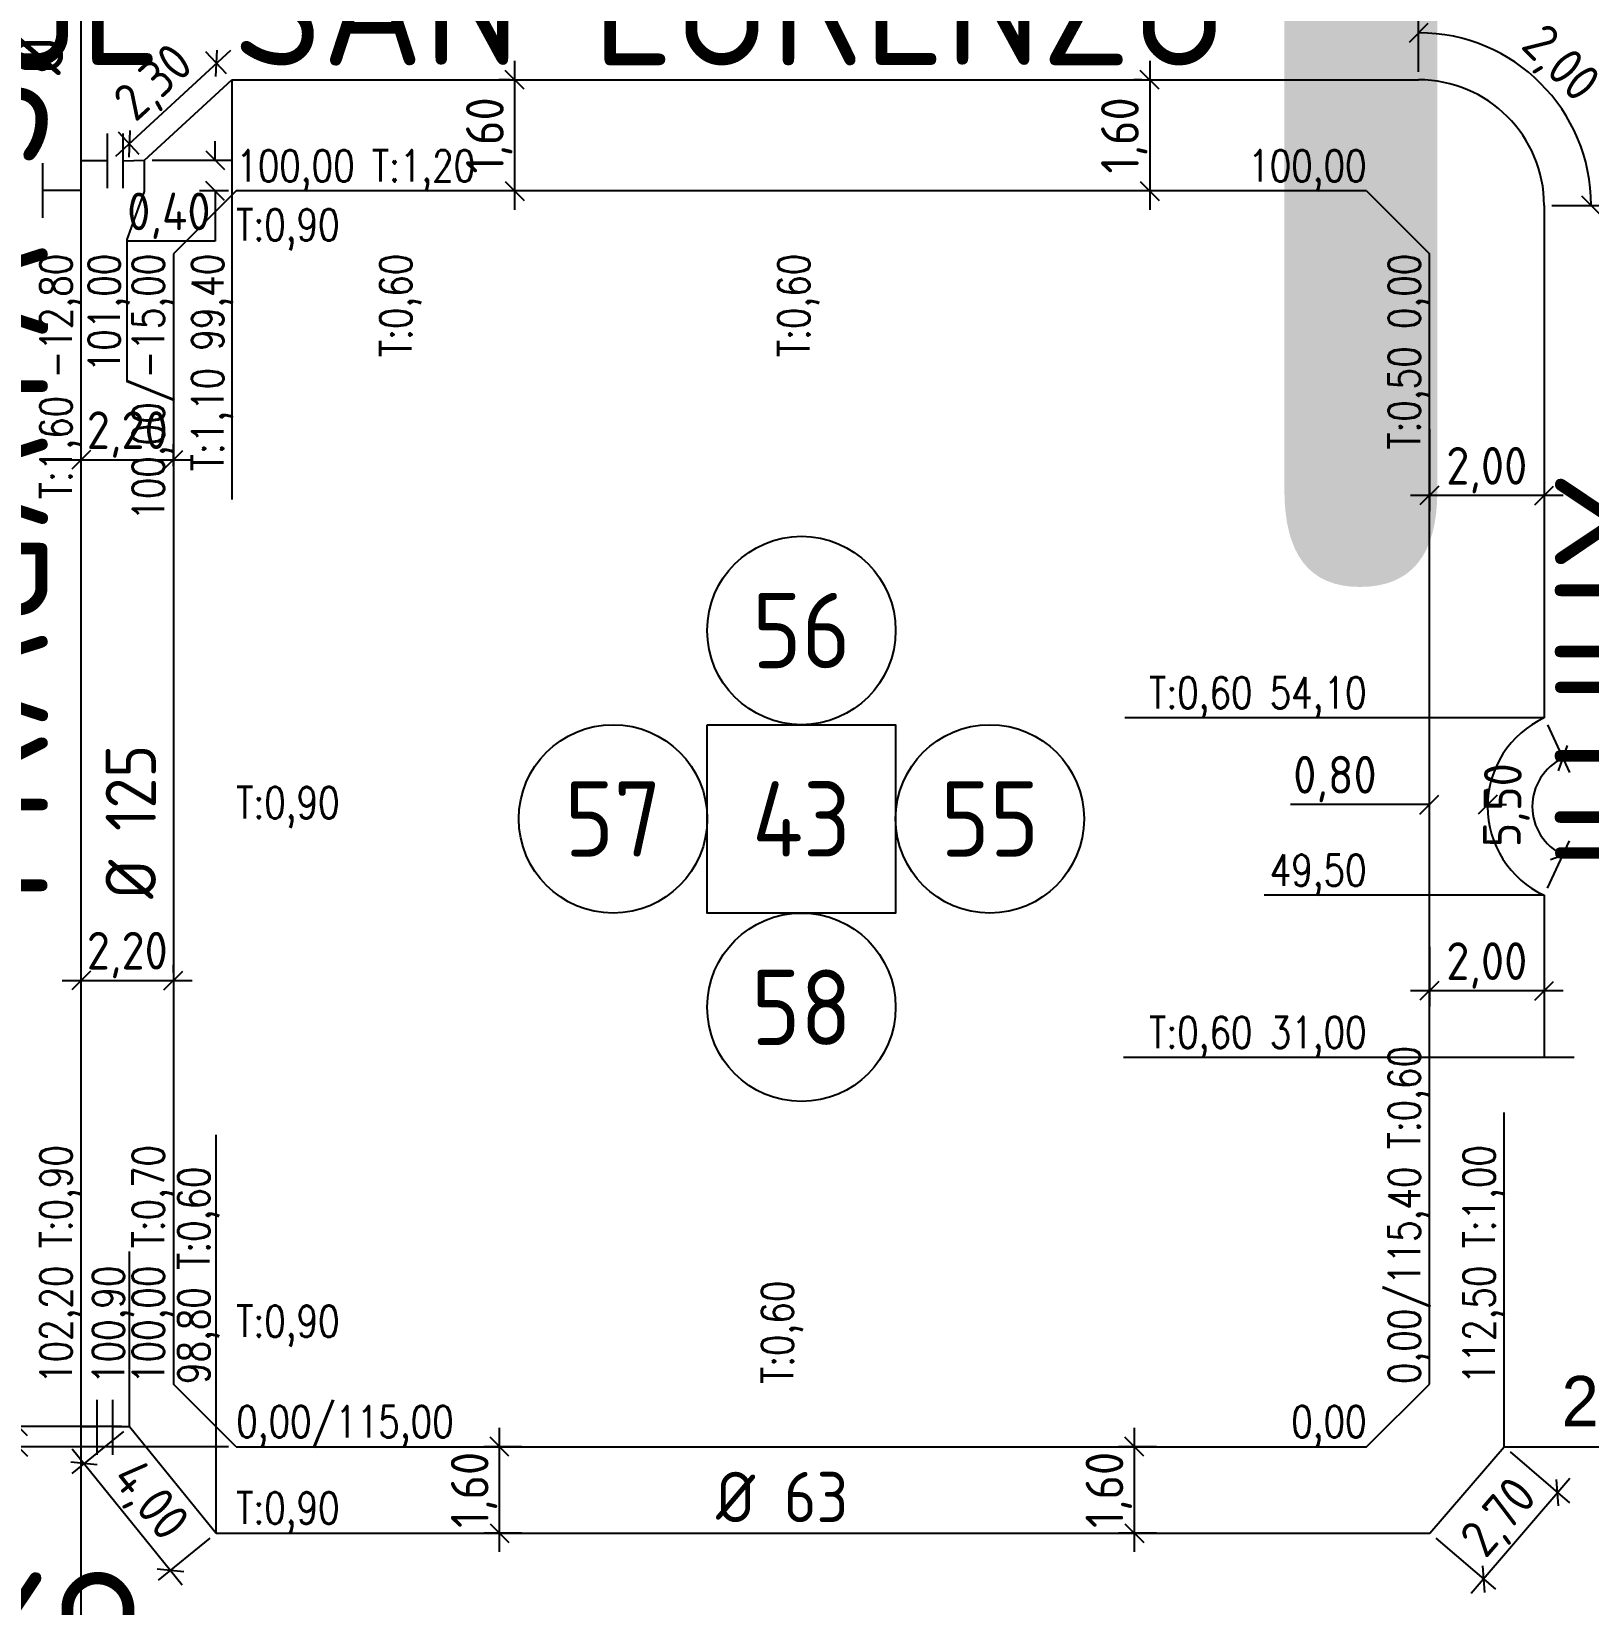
# Model space of a CAD drawing. Extents: x -48 to 13651, y -112 to 3468.
# Drawn here: x 2280.9 to 2404.9, y 1616.6 to 1741.8 of the extents above; entities that cross this region are included whole.
import ezdxf
from ezdxf.enums import TextEntityAlignment as Align

# ---------------------------------------------------------------- set-up
doc = ezdxf.new("R2010")
doc.units = 0
doc.header["$LTSCALE"] = 6
doc.header["$MEASUREMENT"] = 0
doc.linetypes.add('DOT2', pattern=[3.175, 0, -3.175])
doc.layers.get('0').update_dxf_attribs({"linetype": 'CONTINUOUS'})
doc.layers.get('DEFPOINTS').update_dxf_attribs({"linetype": 'CONTINUOUS'})
for name, color, linetype in [('125', 101, 'CONTINUOUS'), ('50', 41, 'CONTINUOUS'), ('63', 171, 'CONTINUOUS'), ('CAS', 7, 'CONTINUOUS'), ('COTA', 2, 'CONTINUOUS'), ('MANZANAS', 7, 'CONTINUOUS'), ('NUMCASA', 12, 'CONTINUOUS'), ('NUMERO-CROQUIS', 13, 'CONTINUOUS'), ('NUMERO-MANZANA', 4, 'CONTINUOUS'), ('PROGRESIVA', 60, 'CONTINUOUS'), ('RADIO', 4, 'DOT2'), ('REDUCCIONES', 13, 'CONTINUOUS'), ('TXTDIAMETRO', 7, 'CONTINUOUS')]:
    doc.layers.add(name, color=color, linetype=linetype)
doc.layers.add('ATENCION', color=7, linetype='CONTINUOUS', plot=False)
doc.styles.add('ABADIMTCONDE', font='isocp.shx')
doc.styles.add('GEOSLAB703LTBT', font='isocp.shx', dxfattribs={"width": 0.9, "height": 8})
doc.styles.add('GOTHICE', font='GOTHICE.shx', dxfattribs={"height": 0.6})
doc.styles.add('ROMANS', font='romans.shx', dxfattribs={"width": 0.8, "height": 2.5})
doc.dimstyles.new('COTA02', dxfattribs={"dimtxt": 3, "dimasz": 1.5, "dimexe": 1.25, "dimexo": 0.625, "dimgap": 0.3, "dimtad": 1, "dimtoh": 1, "dimdsep": 46, "dimlunit": 6, "dimtxsty": 'ABADIMTCONDE', "dimblk1": 'OBLIQUE', "dimblk2": 'OBLIQUE', "dimsah": 1, "dimcen": 2.5, "dimdle": 1.5, "dimclrd": 60, "dimclre": 60, "dimclrt": 256, "dimadec": 0, "dimazin": 0, "dimtfac": 1, "dimtix": 1, "dimtofl": 0, "dimtmove": 0, "dimatfit": 0, "dimldrblk": 'OBLIQUE', "dimfxl": 1, "dimtolj": 1, "dimtzin": 0, "dimarcsym": 0})

# ---------------------------------------------------------------- blocks, each defined once
blk = doc.blocks.new('_OBLIQUE')
at = {"color": 0, "linetype": 'ByBlock'}
blk.add_line((-0.5, -0.5), (0.5, 0.5), dxfattribs=at)
blk = doc.blocks.new('*D221')
at = {"layer": 'COTA', "color": 60, "lineweight": -2, "transparency": 16777216}
for p, q in [((2398.66, 1628.74), (2403.39, 1624.67)), ((2403.42, 1626.62), (2395.56, 1617.47)), ((2392.75, 1621.86), (2397.49, 1617.8))]:
    blk.add_line(p, q, dxfattribs=at)
at = {"layer": 'DEFPOINTS', "color": 0, "transparency": 16777216}
for p in [(2398.18, 1629.15), (2392.28, 1622.27), (2396.54, 1618.61)]:
    blk.add_point(p, dxfattribs=at)
at = {"layer": 'COTA', "color": 60, "lineweight": -2, "transparency": 16777216, "xscale": 1.5, "yscale": 1.5, "zscale": 1.5}
for p, rotation in [((2402.44, 1625.49), 49.34783941351943), ((2396.54, 1618.61), 229.3478394135194)]:
    blk.add_blockref('_OBLIQUE', p, dxfattribs=dict(at, rotation=rotation))
at = {"layer": 'COTA', "transparency": 16777216, "insert": (2397.95, 1623.37), "char_height": 3, "attachment_point": 5, "rotation": 49.3478, "style": 'ABADIMTCONDE'}
blk.add_mtext('\\A1;2,70', dxfattribs=at)
blk = doc.blocks.new('*D227')
at = {"layer": 'COTA', "color": 60, "lineweight": -2, "transparency": 16777216}
for p, q in [((2392.23, 1668.95), (2392.23, 1664.2)), ((2401.37, 1668.95), (2401.37, 1664.2)), ((2402.87, 1665.45), (2390.73, 1665.45))]:
    blk.add_line(p, q, dxfattribs=at)
at = {"layer": 'DEFPOINTS', "color": 0, "transparency": 16777216}
for p in [(2392.23, 1669.57), (2401.37, 1669.57), (2392.23, 1665.45)]:
    blk.add_point(p, dxfattribs=at)
at = {"layer": 'COTA', "color": 60, "lineweight": -2, "transparency": 16777216, "xscale": 1.5, "yscale": 1.5, "zscale": 1.5, "rotation": 180}
blk.add_blockref('_OBLIQUE', (2392.23, 1665.45), dxfattribs=at)
at = {"layer": 'COTA', "color": 60, "lineweight": -2, "transparency": 16777216, "xscale": 1.5, "yscale": 1.5, "zscale": 1.5}
blk.add_blockref('_OBLIQUE', (2401.37, 1665.45), dxfattribs=at)
at = {"layer": 'COTA', "transparency": 16777216, "insert": (2396.8, 1667.47), "char_height": 3, "attachment_point": 5, "style": 'ABADIMTCONDE'}
blk.add_mtext('\\A1;2,00', dxfattribs=at)
blk = doc.blocks.new('*D228')
at = {"layer": 'COTA', "color": 60, "lineweight": -2, "transparency": 16777216}
for p, q in [((2392.23, 1680.75), (2392.23, 1681.53)), ((2396.87, 1680.75), (2396.87, 1681.53)), ((2392.23, 1680.28), (2381.18, 1680.28)), ((2396.87, 1680.28), (2398.37, 1680.28))]:
    blk.add_line(p, q, dxfattribs=at)
at = {"layer": 'DEFPOINTS', "color": 0, "transparency": 16777216}
for p in [(2392.23, 1680.28), (2392.23, 1680.13), (2396.87, 1680.13)]:
    blk.add_point(p, dxfattribs=at)
at = {"layer": 'COTA', "color": 60, "lineweight": -2, "transparency": 16777216, "xscale": 1.5, "yscale": 1.5, "zscale": 1.5}
blk.add_blockref('_OBLIQUE', (2392.23, 1680.28), dxfattribs=at)
at = {"layer": 'COTA', "color": 60, "lineweight": -2, "transparency": 16777216, "xscale": 1.5, "yscale": 1.5, "zscale": 1.5, "rotation": 180}
blk.add_blockref('_OBLIQUE', (2396.87, 1680.28), dxfattribs=at)
at = {"layer": 'COTA', "transparency": 16777216, "insert": (2384.71, 1682.31), "char_height": 3, "attachment_point": 5, "style": 'ABADIMTCONDE'}
blk.add_mtext('\\A1;0,80', dxfattribs=at)
blk = doc.blocks.new('*D229')
at = {"layer": 'COTA', "color": 60, "lineweight": -2, "transparency": 16777216}
for p, q in [((2392.23, 1710.19), (2392.23, 1703.64)), ((2401.37, 1710.19), (2401.37, 1703.64)), ((2402.87, 1704.89), (2390.73, 1704.89))]:
    blk.add_line(p, q, dxfattribs=at)
at = {"layer": 'DEFPOINTS', "color": 0, "transparency": 16777216}
for p in [(2392.23, 1710.82), (2401.37, 1710.82), (2392.23, 1704.89)]:
    blk.add_point(p, dxfattribs=at)
at = {"layer": 'COTA', "color": 60, "lineweight": -2, "transparency": 16777216, "xscale": 1.5, "yscale": 1.5, "zscale": 1.5, "rotation": 180}
blk.add_blockref('_OBLIQUE', (2392.23, 1704.89), dxfattribs=at)
at = {"layer": 'COTA', "color": 60, "lineweight": -2, "transparency": 16777216, "xscale": 1.5, "yscale": 1.5, "zscale": 1.5}
blk.add_blockref('_OBLIQUE', (2401.37, 1704.89), dxfattribs=at)
at = {"layer": 'COTA', "transparency": 16777216, "insert": (2396.8, 1706.91), "char_height": 3, "attachment_point": 5, "style": 'ABADIMTCONDE'}
blk.add_mtext('\\A1;2,00', dxfattribs=at)
blk = doc.blocks.new('*D230')
at = {"layer": 'COTA', "color": 60, "lineweight": -2, "transparency": 16777216}
for p, q in [((2401.63, 1686.63), (2403.4, 1682.85)), ((2401.63, 1673.62), (2403.4, 1677.4))]:
    blk.add_line(p, q, dxfattribs=at)
blk.add_arc((2404.67, 1680.13), 4.25, 115.0295, 244.9705, dxfattribs=at)
at = {"layer": 'DEFPOINTS', "color": 0, "transparency": 16777216}
for p in [(2401.37, 1687.19), (2404.67, 1680.13), (2400.71, 1678.56), (2401.37, 1673.06)]:
    blk.add_point(p, dxfattribs=at)
at = {"layer": 'COTA', "color": 60, "lineweight": -2, "transparency": 16777216, "xscale": 1.5, "yscale": 1.5, "zscale": 1.5}
for p, rotation in [((2402.87, 1683.98), 25.02948909233505), ((2402.87, 1676.27), 334.9705109076617)]:
    blk.add_blockref('_OBLIQUE', p, dxfattribs=dict(at, rotation=rotation))
at = {"layer": 'COTA', "transparency": 16777216, "insert": (2398.39, 1680.23), "char_height": 3, "attachment_point": 5, "rotation": 89.0094, "style": 'ABADIMTCONDE'}
blk.add_mtext('\\A1;5,50', dxfattribs=at)
blk = doc.blocks.new('*D231')
at = {"layer": 'COTA', "color": 60, "lineweight": -2, "transparency": 16777216}
for p, q in [((2391.37, 1738.62), (2391.37, 1742.98)), ((2401.99, 1728), (2406.35, 1728))]:
    blk.add_line(p, q, dxfattribs=at)
blk.add_arc((2391.37, 1728), 13.74, 360, 90, dxfattribs=at)
at = {"layer": 'DEFPOINTS', "color": 0, "transparency": 16777216}
for p in [(2391.37, 1738), (2403.26, 1734.87), (2391.37, 1728), (2401.37, 1728)]:
    blk.add_point(p, dxfattribs=at)
at = {"layer": 'COTA', "color": 60, "lineweight": -2, "transparency": 16777216, "xscale": 1.5, "yscale": 1.5, "zscale": 1.5}
for p, rotation in [((2391.37, 1741.73), 180.0000000000009), ((2405.1, 1728), 269.9999999999972)]:
    blk.add_blockref('_OBLIQUE', p, dxfattribs=dict(at, rotation=rotation))
at = {"layer": 'COTA', "transparency": 16777216, "insert": (2402.51, 1739.14), "char_height": 3, "attachment_point": 5, "rotation": 315, "style": 'ABADIMTCONDE'}
blk.add_mtext('\\A1;2,00', dxfattribs=at)
blk = doc.blocks.new('*D232')
at = {"layer": 'COTA', "color": 60, "lineweight": -2, "transparency": 16777216}
for p, q in [((2369.96, 1739.5), (2369.96, 1727.65)), ((2369.34, 1738), (2368.71, 1738)), ((2369.34, 1729.15), (2368.71, 1729.15))]:
    blk.add_line(p, q, dxfattribs=at)
at = {"layer": 'DEFPOINTS', "color": 0, "transparency": 16777216}
for p in [(2369.96, 1738), (2369.96, 1729.15), (2369.96, 1729.15)]:
    blk.add_point(p, dxfattribs=at)
at = {"layer": 'COTA', "color": 60, "lineweight": -2, "transparency": 16777216, "xscale": 1.5, "yscale": 1.5, "zscale": 1.5}
for p, rotation in [((2369.96, 1738), 90), ((2369.96, 1729.15), 270)]:
    blk.add_blockref('_OBLIQUE', p, dxfattribs=dict(at, rotation=rotation))
at = {"layer": 'COTA', "transparency": 16777216, "insert": (2367.94, 1733.57), "char_height": 3, "attachment_point": 5, "rotation": 90, "style": 'ABADIMTCONDE'}
blk.add_mtext('\\A1;1,60', dxfattribs=at)
blk = doc.blocks.new('*D233')
at = {"layer": 'COTA', "color": 60, "lineweight": -2, "transparency": 16777216}
for p, q in [((2319.4, 1739.5), (2319.4, 1727.65)), ((2319.04, 1738), (2318.15, 1738)), ((2319.04, 1729.15), (2318.15, 1729.15))]:
    blk.add_line(p, q, dxfattribs=at)
at = {"layer": 'DEFPOINTS', "color": 0, "transparency": 16777216}
for p in [(2319.66, 1738), (2319.4, 1729.15), (2319.66, 1729.15)]:
    blk.add_point(p, dxfattribs=at)
at = {"layer": 'COTA', "color": 60, "lineweight": -2, "transparency": 16777216, "xscale": 1.5, "yscale": 1.5, "zscale": 1.5}
for p, rotation in [((2319.4, 1738), 90), ((2319.4, 1729.15), 270)]:
    blk.add_blockref('_OBLIQUE', p, dxfattribs=dict(at, rotation=rotation))
at = {"layer": 'COTA', "transparency": 16777216, "insert": (2317.38, 1733.57), "char_height": 3, "attachment_point": 5, "rotation": 90, "style": 'ABADIMTCONDE'}
blk.add_mtext('\\A1;1,60', dxfattribs=at)
blk = doc.blocks.new('*D234')
at = {"layer": 'COTA', "color": 60, "lineweight": -2, "transparency": 16777216}
for p, q in [((2296.77, 1740.33), (2287.61, 1731.89)), ((2296.45, 1738.46), (2294.82, 1740.23)), ((2289.51, 1732.06), (2287.87, 1733.83))]:
    blk.add_line(p, q, dxfattribs=at)
at = {"layer": 'DEFPOINTS', "color": 0, "transparency": 16777216}
for p in [(2296.87, 1738), (2288.72, 1732.91), (2289.93, 1731.6)]:
    blk.add_point(p, dxfattribs=at)
at = {"layer": 'COTA', "color": 60, "lineweight": -2, "transparency": 16777216, "xscale": 1.5, "yscale": 1.5, "zscale": 1.5}
for p, rotation in [((2295.66, 1739.31), 42.66446503135803), ((2288.72, 1732.91), 222.664465031358)]:
    blk.add_blockref('_OBLIQUE', p, dxfattribs=dict(at, rotation=rotation))
at = {"layer": 'COTA', "transparency": 16777216, "insert": (2290.82, 1737.6), "char_height": 3, "attachment_point": 5, "rotation": 42.6645, "style": 'ABADIMTCONDE'}
blk.add_mtext('\\A1;2,30', dxfattribs=at)
blk = doc.blocks.new('*D235')
at = {"layer": 'COTA', "color": 60, "lineweight": -2, "transparency": 16777216}
for p, q in [((2284.88, 1666.9), (2284.88, 1667.52)), ((2292.23, 1666.9), (2292.23, 1667.52)), ((2283.38, 1666.27), (2293.73, 1666.27))]:
    blk.add_line(p, q, dxfattribs=at)
at = {"layer": 'DEFPOINTS', "color": 0, "transparency": 16777216}
for p in [(2284.88, 1666.27), (2292.23, 1666.27), (2292.23, 1666.27)]:
    blk.add_point(p, dxfattribs=at)
at = {"layer": 'COTA', "color": 60, "lineweight": -2, "transparency": 16777216, "xscale": 1.5, "yscale": 1.5, "zscale": 1.5, "rotation": 180}
blk.add_blockref('_OBLIQUE', (2284.88, 1666.27), dxfattribs=at)
at = {"layer": 'COTA', "color": 60, "lineweight": -2, "transparency": 16777216, "xscale": 1.5, "yscale": 1.5, "zscale": 1.5}
blk.add_blockref('_OBLIQUE', (2292.23, 1666.27), dxfattribs=at)
at = {"layer": 'COTA', "transparency": 16777216, "insert": (2288.56, 1668.3), "char_height": 3, "attachment_point": 5, "style": 'ABADIMTCONDE'}
blk.add_mtext('\\A1;2,20', dxfattribs=at)
blk = doc.blocks.new('*D236')
at = {"layer": 'COTA', "color": 60, "lineweight": -2, "transparency": 16777216}
for p, q in [((2284.88, 1707.43), (2284.88, 1708.98)), ((2292.23, 1707.24), (2292.23, 1708.98)), ((2283.38, 1707.73), (2293.73, 1707.73))]:
    blk.add_line(p, q, dxfattribs=at)
at = {"layer": 'DEFPOINTS', "color": 0, "transparency": 16777216}
for p in [(2292.23, 1707.73), (2284.88, 1706.8), (2292.23, 1706.62)]:
    blk.add_point(p, dxfattribs=at)
at = {"layer": 'COTA', "color": 60, "lineweight": -2, "transparency": 16777216, "xscale": 1.5, "yscale": 1.5, "zscale": 1.5, "rotation": 180}
blk.add_blockref('_OBLIQUE', (2284.88, 1707.73), dxfattribs=at)
at = {"layer": 'COTA', "color": 60, "lineweight": -2, "transparency": 16777216, "xscale": 1.5, "yscale": 1.5, "zscale": 1.5}
blk.add_blockref('_OBLIQUE', (2292.23, 1707.73), dxfattribs=at)
at = {"layer": 'COTA', "transparency": 16777216, "insert": (2288.56, 1709.75), "char_height": 3, "attachment_point": 5, "style": 'ABADIMTCONDE'}
blk.add_mtext('\\A1;2,20', dxfattribs=at)
blk = doc.blocks.new('*D237')
at = {"layer": 'COTA', "color": 60, "lineweight": -2, "transparency": 16777216}
for p, q in [((2288.25, 1630.36), (2284.14, 1627.02)), ((2284.16, 1628.97), (2292.94, 1618.16)), ((2295.14, 1621.88), (2291.03, 1618.53))]:
    blk.add_line(p, q, dxfattribs=at)
at = {"layer": 'DEFPOINTS', "color": 0, "transparency": 16777216}
for p in [(2288.74, 1630.76), (2295.63, 1622.27), (2292, 1619.32)]:
    blk.add_point(p, dxfattribs=at)
at = {"layer": 'COTA', "color": 60, "lineweight": -2, "transparency": 16777216, "xscale": 1.5, "yscale": 1.5, "zscale": 1.5}
for p, rotation in [((2285.11, 1627.81), 129.0626275607982), ((2292, 1619.32), 309.0626275607982)]:
    blk.add_blockref('_OBLIQUE', p, dxfattribs=dict(at, rotation=rotation))
at = {"layer": 'COTA', "transparency": 16777216, "insert": (2290.21, 1624.74), "char_height": 3, "attachment_point": 5, "rotation": 309.0626, "style": 'ABADIMTCONDE'}
blk.add_mtext('\\A1;4,00', dxfattribs=at)
blk = doc.blocks.new('*D238')
at = {"layer": 'COTA', "color": 60, "lineweight": -2, "transparency": 16777216}
for p, q in [((2368.74, 1620.77), (2368.74, 1630.65)), ((2370.5, 1629.15), (2367.49, 1629.15)), ((2370.5, 1622.27), (2367.49, 1622.27))]:
    blk.add_line(p, q, dxfattribs=at)
at = {"layer": 'DEFPOINTS', "color": 0, "transparency": 16777216}
for p in [(2368.74, 1629.15), (2371.13, 1629.15), (2371.13, 1622.27)]:
    blk.add_point(p, dxfattribs=at)
at = {"layer": 'COTA', "color": 60, "lineweight": -2, "transparency": 16777216, "xscale": 1.5, "yscale": 1.5, "zscale": 1.5}
for p, rotation in [((2368.74, 1629.15), 90), ((2368.74, 1622.27), 270)]:
    blk.add_blockref('_OBLIQUE', p, dxfattribs=dict(at, rotation=rotation))
at = {"layer": 'COTA', "transparency": 16777216, "insert": (2366.71, 1625.71), "char_height": 3, "attachment_point": 5, "rotation": 90, "style": 'ABADIMTCONDE'}
blk.add_mtext('\\A1;1,60', dxfattribs=at)
blk = doc.blocks.new('*D316')
at = {"layer": 'COTA', "color": 60, "lineweight": -2, "transparency": 16777216}
for p, q in [((2279.86, 1627.65), (2279.86, 1632.26)), ((2288.11, 1630.76), (2278.61, 1630.76)), ((2296.61, 1629.15), (2278.61, 1629.15))]:
    blk.add_line(p, q, dxfattribs=at)
at = {"layer": 'DEFPOINTS', "color": 0, "transparency": 16777216}
for p in [(2279.86, 1630.76), (2288.74, 1630.76), (2297.23, 1629.15)]:
    blk.add_point(p, dxfattribs=at)
at = {"layer": 'COTA', "color": 60, "lineweight": -2, "transparency": 16777216, "xscale": 1.5, "yscale": 1.5, "zscale": 1.5}
for p, rotation in [((2279.86, 1630.76), 90), ((2279.86, 1629.15), 270)]:
    blk.add_blockref('_OBLIQUE', p, dxfattribs=dict(at, rotation=rotation))
at = {"layer": 'COTA', "transparency": 16777216, "insert": (2277.84, 1629.95), "char_height": 3, "attachment_point": 5, "rotation": 90, "style": 'ABADIMTCONDE'}
blk.add_mtext('\\A1;0,80', dxfattribs=at)
blk = doc.blocks.new('*D317')
at = {"layer": 'COTA', "color": 60, "lineweight": -2, "transparency": 16777216}
for p, q in [((2295.55, 1731.6), (2295.55, 1733.1)), ((2290.55, 1731.6), (2296.8, 1731.6)), ((2296.61, 1729.15), (2294.3, 1729.15)), ((2295.55, 1729.15), (2295.55, 1725.15)), ((2295.55, 1725.15), (2288.5, 1725.15))]:
    blk.add_line(p, q, dxfattribs=at)
at = {"layer": 'DEFPOINTS', "color": 0, "transparency": 16777216}
for p in [(2289.93, 1731.6), (2295.55, 1729.15), (2297.23, 1729.15)]:
    blk.add_point(p, dxfattribs=at)
at = {"layer": 'COTA', "color": 60, "lineweight": -2, "transparency": 16777216, "xscale": 1.5, "yscale": 1.5, "zscale": 1.5}
for p, rotation in [((2295.55, 1731.6), 270), ((2295.55, 1729.15), 90)]:
    blk.add_blockref('_OBLIQUE', p, dxfattribs=dict(at, rotation=rotation))
at = {"layer": 'COTA', "transparency": 16777216, "insert": (2291.87, 1727.17), "char_height": 3, "attachment_point": 5, "style": 'ABADIMTCONDE'}
blk.add_mtext('\\A1;0,40', dxfattribs=at)
blk = doc.blocks.new('*D1074')
at = {"layer": 'COTA', "color": 60, "lineweight": -2, "transparency": 16777216}
for p, q in [((2318.19, 1620.77), (2318.19, 1630.65)), ((2319.96, 1629.15), (2316.94, 1629.15)), ((2319.96, 1622.27), (2316.94, 1622.27))]:
    blk.add_line(p, q, dxfattribs=at)
at = {"layer": 'DEFPOINTS', "color": 0, "transparency": 16777216}
for p in [(2318.19, 1629.15), (2320.58, 1629.15), (2320.58, 1622.27)]:
    blk.add_point(p, dxfattribs=at)
at = {"layer": 'COTA', "color": 60, "lineweight": -2, "transparency": 16777216, "xscale": 1.5, "yscale": 1.5, "zscale": 1.5}
for p, rotation in [((2318.19, 1629.15), 90), ((2318.19, 1622.27), 270)]:
    blk.add_blockref('_OBLIQUE', p, dxfattribs=dict(at, rotation=rotation))
at = {"layer": 'COTA', "transparency": 16777216, "insert": (2316.17, 1625.71), "char_height": 3, "attachment_point": 5, "rotation": 90, "style": 'ABADIMTCONDE'}
blk.add_mtext('\\A1;1,60', dxfattribs=at)
blk = doc.blocks.new('D63')
at = {"layer": 'TXTDIAMETRO', "color": 7, "ltscale": 0.1, "style": 'ABADIMTCONDE'}
blk.add_text('Ø 63', height=4, dxfattribs=at).set_placement((0, 0), align=Align.MIDDLE)
blk = doc.blocks.new('Ø125')
at = {"layer": 'TXTDIAMETRO', "color": 7, "ltscale": 0.1, "style": 'ABADIMTCONDE'}
blk.add_text('Ø 125', height=4, dxfattribs=at).set_placement((0, 0), align=Align.MIDDLE)

msp = doc.modelspace()

# ---------------------------------------------------------------- linework, layer by layer
at = {"layer": '125'}
msp.add_line((2284.883, 1533.591), (2284.883, 1754.706), dxfattribs=at)
at = {"layer": '50', "ltscale": 0.1}
for p, q in [((2289.929, 1731.596), (2296.874, 1737.997)), ((2296.874, 1737.997), (2391.366, 1737.997)), ((2288.235, 1731.544), (2289.929, 1731.596)), ((2401.366, 1727.997), (2401.366, 1687.193)), ((2401.366, 1673.058), (2401.366, 1660.145))]:
    msp.add_line(p, q, dxfattribs=at)
for centre, radius, start, end in [((2391.366, 1727.997), 10, 0, 90), ((2404.666, 1680.126), 7.8, 115.02949, 244.97051)]:
    msp.add_arc(centre, radius, start, end, dxfattribs=at)
at = {"layer": '63', "ltscale": 0.1}
for p, q in [((2286.987, 1731.544), (2284.883, 1731.544)), ((2284.807, 1729.182), (2281.836, 1729.182)), ((2284.943, 1630.757), (2286.134, 1630.757)), ((2287.382, 1630.757), (2288.739, 1630.757)), ((2288.739, 1630.757), (2295.628, 1622.269)), ((2392.277, 1622.269), (2398.181, 1629.145)), ((2398.181, 1629.145), (2422.221, 1629.145)), ((2295.628, 1622.269), (2392.277, 1622.269))]:
    msp.add_line(p, q, dxfattribs=at)
at = {"layer": 'CAS', "ltscale": 0.1}
msp.add_line((2403.77, 1660.145), (2398.962, 1660.145), dxfattribs=at)
at = {"layer": 'MANZANAS'}
for p, q in [((2297.234, 1729.145), (2292.234, 1724.145)), ((2387.234, 1729.145), (2297.234, 1729.145)), ((2387.234, 1729.145), (2392.234, 1724.145)), ((2292.234, 1724.145), (2292.234, 1634.145)), ((2392.234, 1634.145), (2392.234, 1724.145)), ((2297.234, 1629.145), (2292.234, 1634.145)), ((2387.234, 1629.145), (2392.234, 1634.145)), ((2297.234, 1629.145), (2387.234, 1629.145))]:
    msp.add_line(p, q, dxfattribs=at)
at = {"layer": 'NUMERO-CROQUIS'}
for centre in [(2342.234, 1694.145), (2327.234, 1679.145), (2357.234, 1679.145), (2342.234, 1664.145)]:
    msp.add_circle(centre, 7.5, dxfattribs=at)
at = {"layer": 'NUMERO-MANZANA'}
msp.add_lwpolyline([(2334.734, 1686.645), (2349.734, 1686.645), (2349.734, 1671.645), (2334.734, 1671.645)], close=True, dxfattribs=at)
at = {"layer": 'PROGRESIVA'}
for p, q in [((2296.874, 1737.997), (2296.874, 1704.584)), ((2289.929, 1729.101), (2289.929, 1731.596)), ((2288.541, 1725.289), (2289.929, 1729.101)), ((2288.541, 1714.012), (2288.541, 1725.289)), ((2401.366, 1687.193), (2367.975, 1687.193)), ((2401.366, 1673.058), (2379.073, 1673.058)), ((2401.366, 1660.145), (2367.882, 1660.145)), ((2398.181, 1629.145), (2398.181, 1655.764)), ((2295.628, 1622.269), (2295.628, 1653.991)), ((2288.739, 1630.757), (2288.739, 1644.691))]:
    msp.add_line(p, q, dxfattribs=at)
at = {"layer": 'REDUCCIONES', "ltscale": 0.1}
for p, q in [((2286.987, 1729.357), (2286.987, 1733.731)), ((2288.235, 1729.357), (2288.235, 1733.731)), ((2281.836, 1726.995), (2281.836, 1731.37)), ((2286.134, 1632.878), (2286.134, 1628.504)), ((2287.382, 1632.878), (2287.382, 1628.504))]:
    msp.add_line(p, q, dxfattribs=at)

# ---------------------------------------------------------------- block references
at = {"layer": 'COTA', "rotation": 90}
for p in [(2281.447, 1744.513), (2288.83, 1678.909)]:
    msp.add_blockref('Ø125', p, dxfattribs=at)
at = {"layer": 'TXTDIAMETRO'}
msp.add_blockref('D63', (2340.698, 1625.152), dxfattribs=at)

# ---------------------------------------------------------------- texts
at = {"layer": 'ATENCION', "style": 'GEOSLAB703LTBT'}
for s, p in [('FRAGATA SARMIENTO', (2277.234, 1672.415)), ('JUJUY', (2407.234, 1672.415))]:
    msp.add_text(s, height=10, rotation=90, dxfattribs=at).set_placement(p, align=Align.MIDDLE_LEFT)
for s, p in [('COMBATE DE SAN LORENZO', (2219.141, 1744.145)), ('25 DE MAYO', (2219.141, 1614.145)), ('25 DE MAYO', (2219.141, 1614.145))]:
    msp.add_text(s, height=10, dxfattribs=at).set_placement(p, align=Align.MIDDLE_LEFT)
at = {"layer": 'NUMCASA', "color": 12, "linetype": 'Continuous', "style": 'GOTHICE'}
msp.add_text('250', height=4, dxfattribs=at).set_placement((2407.211, 1629.586), align=Align.BOTTOM_CENTER)
at = {"layer": 'NUMERO-CROQUIS', "style": 'GEOSLAB703LTBT'}
for s, p in [('56', (2342.234, 1694.145)), ('57', (2327.234, 1679.145)), ('55', (2357.234, 1679.145)), ('58', (2342.234, 1664.145))]:
    msp.add_text(s, height=6, dxfattribs=at).set_placement(p, align=Align.MIDDLE)
at = {"layer": 'NUMERO-MANZANA', "style": 'GEOSLAB703LTBT'}
msp.add_text('43', height=6, dxfattribs=at).set_placement((2342.234, 1679.145), align=Align.MIDDLE)
at = {"layer": 'PROGRESIVA', "style": 'ROMANS', "width": 0.8}
for s, p in [('100,00 T:1,20', (2297.234, 1729.145)), ('T:0,90', (2297.234, 1724.45)), ('T:0,90', (2297.234, 1678.438)), ('T:0,90', (2297.234, 1637.141)), ('0,00/115,00', (2297.234, 1629.145)), ('T:0,90', (2297.234, 1622.269))]:
    msp.add_text(s, height=2.5, dxfattribs=at).set_placement(p, align=Align.BOTTOM_LEFT)
for s, p in [('100,00', (2387.234, 1729.145)), ('T:0,60 54,10', (2387.234, 1687.193)), ('49,50', (2387.234, 1673.058)), ('T:0,60 31,00', (2387.234, 1660.145)), ('0,00', (2387.234, 1629.145))]:
    msp.add_text(s, height=2.5, dxfattribs=at).set_placement(p, align=Align.BOTTOM_RIGHT)
for s, p in [('T:1,60 -12,80', (2284.883, 1724.145)), ('101,00', (2288.726, 1724.145)), ('100,00/-15,00', (2292.234, 1724.145)), ('T:1,10 99,40', (2296.957, 1724.145)), ('T:0,60', (2311.94, 1724.145)), ('T:0,60', (2343.626, 1724.145)), ('T:0,50 0,00', (2392.234, 1724.145))]:
    msp.add_text(s, height=2.5, rotation=90, dxfattribs=at).set_placement(p, align=Align.BOTTOM_RIGHT)
for s, p in [('0,00/115,40 T:0,60', (2392.234, 1634.145)), ('102,20 T:0,90', (2284.883, 1634.145)), ('100,00 T:0,70', (2292.234, 1634.145)), ('112,50 T:1,00', (2398.197, 1634.145)), ('98,80 T:0,60', (2295.859, 1634.145)), ('100,90', (2289.059, 1634.145)), ('T:0,60', (2342.329, 1634.145))]:
    msp.add_text(s, height=2.5, rotation=90, dxfattribs=at).set_placement(p, align=Align.BOTTOM_LEFT)
at = {"layer": 'RADIO', "color": 4, "ltscale": 0.5, "style": 'GEOSLAB703LTBT', "width": 0.9}
msp.add_text('Radio Nº 2', height=146.295, dxfattribs=at).set_placement((2367.998, 1697.615))

# ---------------------------------------------------------------- dimensions: what is measured, and where the dimension line sits
at = {"layer": 'COTA'}
dim = msp.add_angular_dim_3p(base=(2403.263, 1734.865), center=(2391.366, 1727.997), p1=(2401.366, 1727.997), p2=(2391.366, 1737.997), text='2,00', dimstyle='COTA02', override={"dimadec": 4}, dxfattribs=at)
dim.commit()
dim.dimension.update_dxf_attribs({"geometry": '*D231', "text_midpoint": (2402.512, 1739.142)})
for p1, p2, distance, text, picture, middle in [((2296.874, 1737.997), (2289.929, 1731.596), -1.787, '2,30', '*D234', (2290.818, 1737.599)), ((2398.181, 1629.145), (2392.277, 1622.269), 5.617, '2,70', '*D221', (2397.954, 1623.367))]:
    dim = msp.add_aligned_dim(p1=p1, p2=p2, distance=distance, text=text, dimstyle='COTA02', dxfattribs=at)
    dim.commit()
    dim.dimension.update_dxf_attribs({"geometry": picture, "text_midpoint": middle})
for base, p1, p2, picture, middle in [((2319.404, 1729.145), (2319.662, 1737.997), (2319.662, 1729.145), '*D233', (2317.379, 1733.571)), ((2369.963, 1729.145), (2369.963, 1737.997), (2369.963, 1729.145), '*D232', (2367.938, 1733.571)), ((2318.194, 1629.145), (2320.585, 1622.269), (2320.585, 1629.145), '*D1074', (2316.169, 1625.707)), ((2368.736, 1629.145), (2371.127, 1622.269), (2371.127, 1629.145), '*D238', (2366.711, 1625.707))]:
    dim = msp.add_linear_dim(base=base, p1=p1, p2=p2, angle=90, text='1,60', dimstyle='COTA02', dxfattribs=at)
    dim.commit()
    dim.dimension.update_dxf_attribs({"geometry": picture, "text_midpoint": middle})
for base, p1, p2, angle, text, picture, middle, dimtype in [((2295.551, 1729.145), (2289.929, 1731.596), (2297.234, 1729.145), 90, '0,40', '*D317', (2291.874, 1725.145), 160), ((2279.86, 1630.757), (2297.234, 1629.145), (2288.739, 1630.757), 90, '0,80', '*D316', (2279.86, 1629.951), 160), ((2291.996, 1619.322), (2288.739, 1630.757), (2295.628, 1622.269), 309.06263, '4,00', '*D237', (2288.637, 1623.461), 161)]:
    dim = msp.add_linear_dim(base=base, p1=p1, p2=p2, angle=angle, text=text, dimstyle='COTA02', dxfattribs=at)
    dim.commit()
    dim.dimension.update_dxf_attribs({"geometry": picture, "text_midpoint": middle, "dimtype": dimtype})
for base, p1, p2, text, picture, middle in [((2292.234, 1707.727), (2284.883, 1706.803), (2292.234, 1706.618), '2,20', '*D236', (2288.558, 1709.752)), ((2392.234, 1704.89), (2401.366, 1710.819), (2392.234, 1710.819), '2,00', '*D229', (2396.8, 1706.915)), ((2292.234, 1666.273), (2284.883, 1666.273), (2292.234, 1666.273), '2,20', '*D235', (2288.558, 1668.298)), ((2392.234, 1665.447), (2401.366, 1669.572), (2392.234, 1669.572), '2,00', '*D227', (2396.8, 1667.472))]:
    dim = msp.add_linear_dim(base=base, p1=p1, p2=p2, text=text, dimstyle='COTA02', dxfattribs=at)
    dim.commit()
    dim.dimension.update_dxf_attribs({"geometry": picture, "text_midpoint": middle})
dim = msp.add_angular_dim_3p(base=(2400.713, 1678.556), center=(2404.666, 1680.126), p1=(2401.366, 1687.193), p2=(2401.366, 1673.058), text='5,50', dimstyle='COTA02', override={"dimadec": 4}, dxfattribs=at)
dim.commit()
dim.dimension.update_dxf_attribs({"geometry": '*D230', "text_midpoint": (2400.413, 1680.199), "dimtype": 165})
dim = msp.add_linear_dim(base=(2392.234, 1680.282), p1=(2396.866, 1680.126), p2=(2392.234, 1680.126), text='0,80', dimstyle='COTA02', dxfattribs=at)
dim.commit()
dim.dimension.update_dxf_attribs({"geometry": '*D228', "text_midpoint": (2384.706, 1680.282), "dimtype": 160})

doc.saveas('drawing.dxf')
